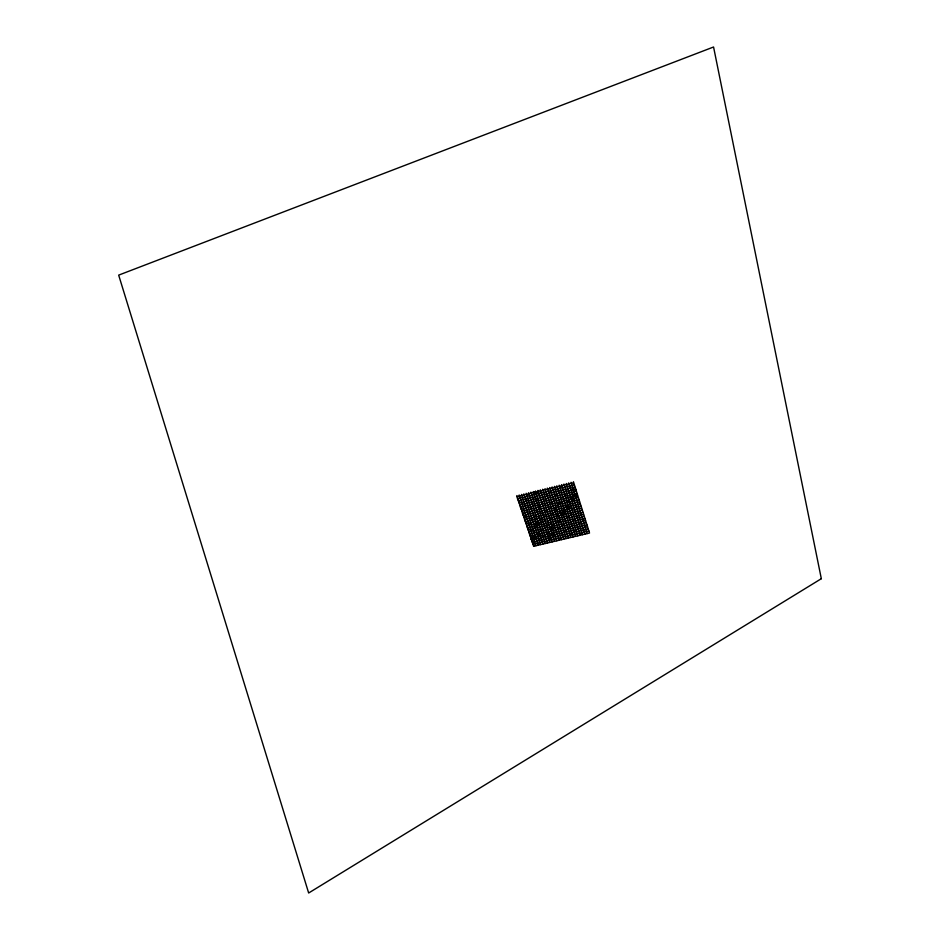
<?xml version="1.0" encoding="UTF-8"?>
<svg xmlns="http://www.w3.org/2000/svg" width="940" height="940" viewBox="0 0 940 940"><rect width="100%" height="100%" fill="white"/><g stroke="black" fill="none" stroke-linecap="round" stroke-linejoin="round"><path stroke-width="1.41" d="M519.691 503.934L519.55 505.074L576.091 491.326L576.161 490.187M572.812 499.61L572.425 500.339L572.354 499.387M572.425 500.339L572.53 499.34M572.777 500.256L572.707 499.293M573.788 490.762L573.717 491.902A4.923 0.74 76.4 0 1 572.789 488.248M516.824 495.568L533.638 546.258L589.521 533.027L573.435 481.715M571.05 482.302L587.171 533.579M570.333 497.272L570.415 496.132M571.027 499.375L571.097 498.235M568.653 499.951L568.735 498.811M569.335 502.042L569.417 500.903M566.973 502.618L567.055 501.478M568.677 482.878L584.821 534.143M564.999 512.112L565.046 511.395M565.375 513.628L565.328 514.286L564.693 511.548M565.68 514.204L565.727 513.475M563.624 507.941L563.718 506.801M563.33 514.768L563.377 514.039M563.73 514.027L563.683 514.673L563.06 511.807M564.317 510.032L564.399 508.881M566.303 483.466L582.483 534.696M565.61 498.423L565.692 497.284M562.355 511.971L562.978 514.85L563.025 514.204M562.649 512.688L562.707 511.818M560.698 512.512L561.333 515.238L561.38 514.591M560.98 515.332L561.039 514.603M563.929 484.041L580.144 535.248M561.568 484.617L577.795 535.8M559.453 520.819L559.053 521.559L558.995 520.596M559.053 521.559L559.171 520.548M559.406 521.465L559.347 520.502M560.299 513.252L560.346 512.523M558.266 503.558L558.372 502.771M558.196 502.806L558.254 503.77L558.548 502.724M558.607 503.687L558.654 503.041M559.194 485.204L575.456 536.352M557.291 514.286L556.985 515.332L556.938 514.368M557.067 514.979L557.115 514.333M558.254 503.77L558.301 503.123M553.39 530.524L553.484 529.361M554.882 508.058L554.929 509.092L555.329 508.352M552.473 530.513L552.379 529.667L552.05 530.195M552.708 528.468L552.802 527.305M554.929 509.092L555.047 508.082M556.821 485.78L573.13 536.904M555.282 508.998L555.223 508.047M554.459 486.356L570.792 537.457M551.334 524.344L551.428 523.181M551.063 531.088L551.157 529.913M551.874 528.069L551.463 528.985L551.369 528.104M552.015 530.63L551.909 529.784M548.466 538.338L548.572 537.163M550.37 529.032L550.476 527.857M552.097 486.944L568.453 538.021M547.785 536.293L547.891 535.119M549.947 520.22L550.053 519.056M546.657 525.472L546.763 524.297M548.561 516.072L548.666 514.92M549.736 487.519L566.127 538.561M547.374 488.095L563.788 539.114M545.27 521.336L545.388 520.173M543.884 517.2L544.002 516.037M540.124 535.906L540.241 534.731M545.012 488.671L561.462 539.666M540.817 537.95L540.935 536.775M540.606 522.452L540.723 521.301M539.184 540.547L539.302 539.36M539.207 518.316L539.325 517.164M537.798 536.458L537.915 535.283M542.662 489.247L559.136 540.218M538.738 531.805L538.855 530.642M535.483 537.01L535.6 535.835M537.339 527.692L537.457 526.529M538.279 523.016L538.361 522.147M535.941 523.58L536.07 522.417M533.638 546.258L533.755 545.071M540.3 489.822L556.809 540.77M532.369 541.017L532.24 542.192L588.193 528.914M534.543 519.444L534.672 518.281M537.95 490.398L554.482 541.322M533.168 537.562L533.239 536.904M534.085 532.91L534.214 531.746M533.062 543.05L532.945 544.225L588.851 530.971M538.526 493.641L537.833 491.42M535.918 494.276L535.212 492.172M531.676 538.972L531.547 540.148L587.524 526.846M532.686 528.809L532.816 527.645M534.707 492.066L535.424 494.064M530.278 534.895L530.148 536.07L586.196 522.711M534.672 494.029C532.052 488.589 537.762 495.028 534.684 493.911M534.931 493.97L534.226 491.855M535.165 494.123L534.472 491.914M535.471 492.102L535.589 490.974M530.982 536.94L530.853 538.115L586.865 524.779M529.584 532.851L529.455 534.026L585.526 520.643M528.174 528.75L528.045 529.925L584.187 516.483M528.879 530.806L528.75 531.97L584.856 518.563M533.239 491.549L549.841 542.427M526.776 524.649L526.635 525.812L582.847 512.323M530.889 492.125L547.527 542.968M527.481 526.706L527.34 527.869L583.517 514.403M526.071 522.581L525.93 523.745L582.177 510.232M524.661 518.457L524.52 519.62L580.826 506.049M525.366 520.525L525.225 521.688L581.508 508.14M528.55 492.701L545.2 543.52M523.956 516.389L523.815 517.552L580.156 503.957M522.534 512.253L522.393 513.404L578.805 499.763M523.239 514.321L523.11 515.472L579.486 501.854M526.2 493.277L542.885 544.072M521.829 510.173L521.688 511.325L578.124 497.648M523.85 493.853L540.571 544.613M521.113 508.094L520.971 509.245L577.454 495.545M521.512 494.416L538.256 545.165M520.408 506.014L520.255 507.165L576.772 493.441A4.935 4.371 3.3 0 1 573.388 498.799M519.174 494.992L535.953 545.705M518.974 501.843L518.833 502.982L575.409 489.211M517.54 497.66L517.399 498.799L574.046 484.97M518.257 499.751L518.116 500.891L574.728 487.085M516.683 496.696L573.365 482.843M536.317 523.85L538.655 523.286M536.388 524.203L538.726 523.521M536.446 524.567L538.796 523.874M536.529 524.79L538.855 524.238M536.517 524.92L538.843 524.367M536.587 525.154L538.926 524.591M536.576 525.284L538.914 524.72M536.658 525.507L538.984 524.955M551.322 528.574L551.933 528.868M531.229 538.361L533.544 537.809M531.312 538.596L533.626 538.044M531.3 538.726L533.603 538.173M531.37 538.949L533.685 538.397M531.359 539.078L533.673 538.526M531.441 539.302L533.744 538.761M531.417 539.442L533.732 538.89M531.488 539.795L533.814 539.114M535.483 491.996L552.168 541.875M534.966 492.008L535.683 494.111M551.745 533.133A2.432 2.127 5 0 1 550.111 535.741M554.083 532.581A4.853 4.242 5 0 1 550.793 537.786M567.666 504.71A2.456 2.162 3.8 0 1 565.986 507.377M570.016 504.146A4.912 4.336 3.8 0 1 566.667 509.468M574.399 494.017A2.468 2.186 3.3 0 1 572.707 496.696M576.091 491.326A4.923 0.74 76.4 0 1 575.163 487.672M821.325 578.699L308.661 893L118.675 275.126L713.566 47L821.325 578.699"/></g></svg>
